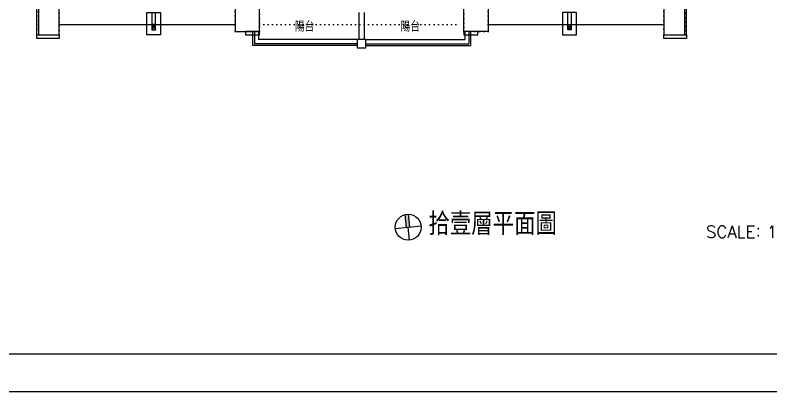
# Model space of a CAD drawing. Header units: millimetres. Extents: x 98197 to 106565, y 53890 to 60222.
# Drawn here: x 102690 to 104872, y 53890 to 54978 of the extents above; entities that cross this region are included whole.
import ezdxf

# ---------------------------------------------------------------- set-up
doc = ezdxf.new("R2010")
doc.units = ezdxf.units.MM
doc.header["$LTSCALE"] = 50
doc.header["$MEASUREMENT"] = 0
doc.linetypes.add('DOT', pattern=[0.25, 0, -0.25])
doc.layers.get('0').update_dxf_attribs({"color": 8, "linetype": 'CONTINUOUS'})
doc.layers.add('00', color=7, linetype='DOT')
doc.styles.add('JECMH', font='SIMPLEX.SHX', dxfattribs={"bigfont": 'JECM.SHX'})
doc.styles.add('NOTHING', font='TC-SIMP.SHX', dxfattribs={"bigfont": 'AE.SHX'})
doc.styles.add('標楷', font='c2.shx', dxfattribs={"bigfont": 'china.shx'})

# ---------------------------------------------------------------- blocks, each defined once
blk = doc.blocks.new('$$AR03-4')
for p, q in [((-18, 135), (-18, 268.8)), ((18, 135), (18, 268.8)), ((-135, 135), (135, 135)), ((0, 0), (0, 135))]:
    blk.add_line(p, q)
blk.add_circle((0, 135), 135)
at = {"linetype": 'Continuous'}
for points in [[(0, 270), (0, 135), (-18, 268.8), (-18, 135)], [(0, 270), (0, 135), (18, 268.8), (18, 135)]]:
    blk.add_solid(points, dxfattribs=at)
blk = doc.blocks.new('A$C10949')
for p, q in [((330, 2147.5), (330, 2226)), ((345, 2147.5), (345, 2226)), ((-257.5, 2182.5), (-267.5, 2197.5)), ((-257.5, 2197.5), (-267.5, 2197.5)), ((-267.5, 2197.5), (-267.5, 2147.5)), ((-257.5, 2197.5), (-267.5, 2182.5)), ((-267.5, 2182.5), (-257.5, 2182.5)), ((-257.5, 2147.5), (-257.5, 2197.5)), ((942.5, 2197.5), (932.5, 2197.5)), ((942.5, 2197.5), (932.5, 2182.5)), ((942.5, 2182.5), (932.5, 2197.5)), ((932.5, 2197.5), (932.5, 2147.5)), ((932.5, 2182.5), (942.5, 2182.5)), ((942.5, 2147.5), (942.5, 2197.5)), ((-810, 27.5), (-810, 512.5)), ((-810, 512.5), (-810, 512.5)), ((-805, 512.5), (-810, 512.5)), ((1060, 512.5), (1065, 512.5)), ((1065, 27.5), (1065, 512.5)), ((-477.5, 92.5), (-477.5, 42.5)), ((-467.5, 42.5), (-467.5, 92.5)), ((120, 92.5), (120, 14)), ((135, 92.5), (135, 14)), ((722.5, 42.5), (722.5, 92.5)), ((732.5, 92.5), (732.5, 42.5)), ((-467.5, 57.5), (-477.5, 57.5)), ((-477.5, 42.5), (-467.5, 57.5)), ((-477.5, 57.5), (-467.5, 42.5)), ((732.5, 57.5), (722.5, 42.5)), ((732.5, 42.5), (722.5, 57.5)), ((722.5, 57.5), (732.5, 57.5)), ((-477.5, 42.5), (-467.5, 42.5)), ((732.5, 42.5), (722.5, 42.5))]:
    blk.add_line(p, q)
for points in [[(325, 2226), (350, 2226), (350, 2250), (325, 2250)], [(-595, 2212.5), (-525, 2212.5), (-525, 2202.5), (-595, 2202.5)], [(-282.5, 2147.5), (-242.5, 2147.5), (-242.5, 2212.5), (-282.5, 2212.5)], [(2.5, 2202.5), (42.5, 2202.5), (42.5, 2212.5), (2.5, 2212.5)], [(632.5, 2202.5), (672.5, 2202.5), (672.5, 2212.5), (632.5, 2212.5)], [(957.5, 2147.5), (917.5, 2147.5), (917.5, 2212.5), (957.5, 2212.5)], [(1200, 2212.5), (1270, 2212.5), (1270, 2202.5), (1200, 2202.5)], [(-492.5, 92.5), (-452.5, 92.5), (-452.5, 27.5), (-492.5, 27.5)], [(747.5, 92.5), (707.5, 92.5), (707.5, 27.5), (747.5, 27.5)], [(-810, 27.5), (-745, 27.5), (-745, 17.5), (-810, 17.5)], [(-207.5, 27.5), (-167.5, 27.5), (-167.5, 37.5), (-207.5, 37.5)], [(422.5, 27.5), (462.5, 27.5), (462.5, 37.5), (422.5, 37.5)], [(1000, 27.5), (1065, 27.5), (1065, 17.5), (1000, 17.5)], [(115, -10), (140, -10), (140, 14), (115, 14)]]:
    blk.add_lwpolyline(points, close=True)

msp = doc.modelspace()

# ---------------------------------------------------------------- linework, layer by layer
for p, q in [((102817.857, 54950.566), (103325.357, 54950.566)), ((104055.357, 54950.566), (104562.857, 54950.566)), ((103375.857, 54930.566), (103375.857, 54890.066)), ((103380.857, 54930.566), (103380.857, 54895.066)), ((103392.857, 54930.566), (103392.857, 54907.066)), ((103987.857, 54930.566), (103987.857, 54907.066)), ((103999.857, 54930.566), (103999.857, 54895.066)), ((104004.857, 54930.566), (104004.857, 54890.066)), ((103677.857, 54907.066), (103392.857, 54907.066)), ((103702.857, 54907.066), (103987.857, 54907.066)), ((103677.857, 54890.066), (103375.857, 54890.066)), ((103677.857, 54895.066), (103380.857, 54895.066)), ((103702.857, 54895.066), (103999.857, 54895.066)), ((103702.857, 54890.066), (104004.857, 54890.066))]:
    msp.add_line(p, q)
at = {"color": 4, "linetype": 'Continuous'}
msp.add_line((98331.562, 53999.77), (106116.562, 53999.77), dxfattribs=at)
at = {"color": 7, "linetype": 'Continuous'}
msp.add_line((106261.562, 53889.77), (98196.562, 53889.77), dxfattribs=at)
for points in [[(102757.857, 54920.566), (102817.857, 54920.566), (102817.857, 55000.566), (102757.857, 55000.566)], [(103325.357, 54930.566), (103395.357, 54930.566), (103395.357, 55000.566), (103325.357, 55000.566)], [(104055.357, 54930.566), (103985.357, 54930.566), (103985.357, 55000.566), (104055.357, 55000.566)], [(104562.857, 54920.566), (104622.857, 54920.566), (104622.857, 55000.566), (104562.857, 55000.566)], [(104562.857, 54920.566), (104622.857, 54920.566), (104622.857, 55000.566), (104562.857, 55000.566)]]:
    msp.add_lwpolyline(points, close=True)
at = {"layer": '00'}
for p, q in [((102817.857, 54950.566), (103325.357, 54950.566)), ((103395.357, 54950.566), (103985.357, 54950.566)), ((104055.357, 54950.566), (104562.857, 54950.566))]:
    msp.add_line(p, q, dxfattribs=at)
for points in [[(102757.857, 54920.566), (102817.857, 54920.566), (102817.857, 55000.566), (102757.857, 55000.566)], [(103325.357, 54930.566), (103395.357, 54930.566), (103395.357, 55000.566), (103325.357, 55000.566)], [(104055.357, 54930.566), (103985.357, 54930.566), (103985.357, 55000.566), (104055.357, 55000.566)], [(104562.857, 54920.566), (104622.857, 54920.566), (104622.857, 55000.566), (104562.857, 55000.566)]]:
    msp.add_lwpolyline(points, close=True, dxfattribs=at)

# ---------------------------------------------------------------- block references
msp.add_blockref('A$C10949', (103562.857, 54893.066))
at = {"xscale": 0.2773333120000002, "yscale": 0.2773333120000002, "zscale": 0.2773333120000002, "rotation": 5.829486384149337}
msp.add_blockref('$$AR03-4', (103828.675, 54328.08), dxfattribs=at)

# ---------------------------------------------------------------- texts
for s, height, style, p in [('陽台', 30, 'NOTHING', (103497.452, 54930.2)), ('陽台', 30, 'NOTHING', (103802.452, 54930.2)), ('SCALE：1/100', 35, 'JECMH', (104684.396, 54334.546))]:
    msp.add_text(s, height=height, dxfattribs=dict(style=style)).set_placement(p)
at = {"linetype": 'Continuous', "style": '標楷'}
msp.add_text('拾壹層平面圖', height=65, dxfattribs=at).set_placement((103883.405, 54342.407))

doc.saveas('drawing.dxf')
